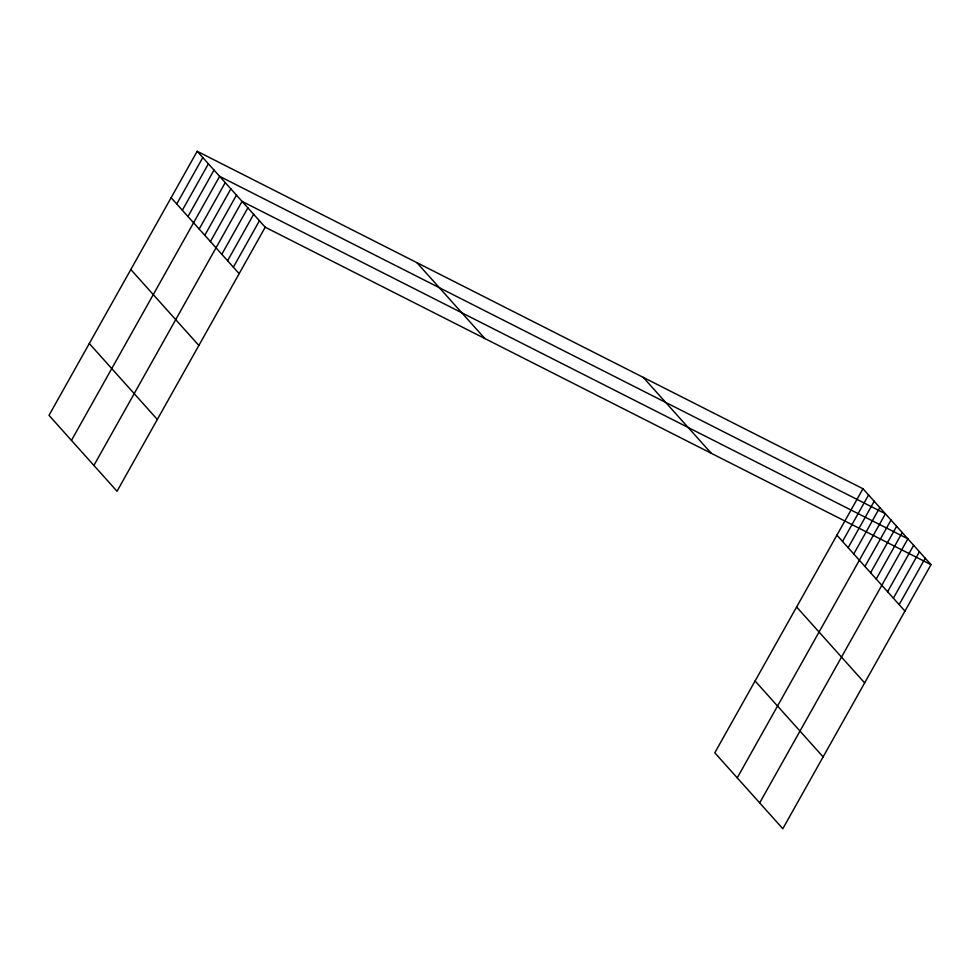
<?xml version="1.0" encoding="UTF-8"?>
<svg xmlns="http://www.w3.org/2000/svg" width="980" height="980" viewBox="0 0 980 980"><rect width="100%" height="100%" fill="white"/><g stroke="black" fill="none" stroke-linecap="round" stroke-linejoin="round"><path stroke-width="1.47" d="M197.176 151.288L49 415.336L117.037 491.262L265.213 227.213L197.176 151.288L862.964 488.738L931 564.664L782.824 828.713L714.788 752.787L862.964 488.738M176.731 203.987L202.787 157.56M182.341 210.247L208.397 163.819M187.964 216.519L214.02 170.079M71.454 440.4L219.63 176.351L885.418 513.79L737.242 777.838M199.185 229.038L225.241 182.611M204.796 235.298L230.851 188.871M210.406 241.57L236.462 195.143M93.896 465.451L242.072 201.402L907.872 538.841L759.696 802.889M221.811 254.286L247.867 207.858M227.593 260.741L253.649 214.314M233.375 267.185L259.43 220.757M842.531 541.426L868.574 494.998M848.141 547.698L874.197 501.27M853.752 553.957L879.807 507.53M864.973 566.489L891.028 520.062M870.583 572.749L896.639 526.321M876.206 579.009L902.262 532.581M887.598 591.724L913.654 545.297M893.38 598.18L919.436 551.752M899.162 604.635L925.218 558.208M265.213 227.213L931 564.664M836.908 535.166L904.944 611.091M643.26 377.386L711.284 453.299M796.617 606.988L864.642 682.901M416.892 262.652L484.916 338.578M755.09 680.978L823.127 756.891M171.12 197.727L239.157 273.641M130.818 269.537L198.854 345.462M89.303 343.527L157.327 419.452"/></g></svg>
